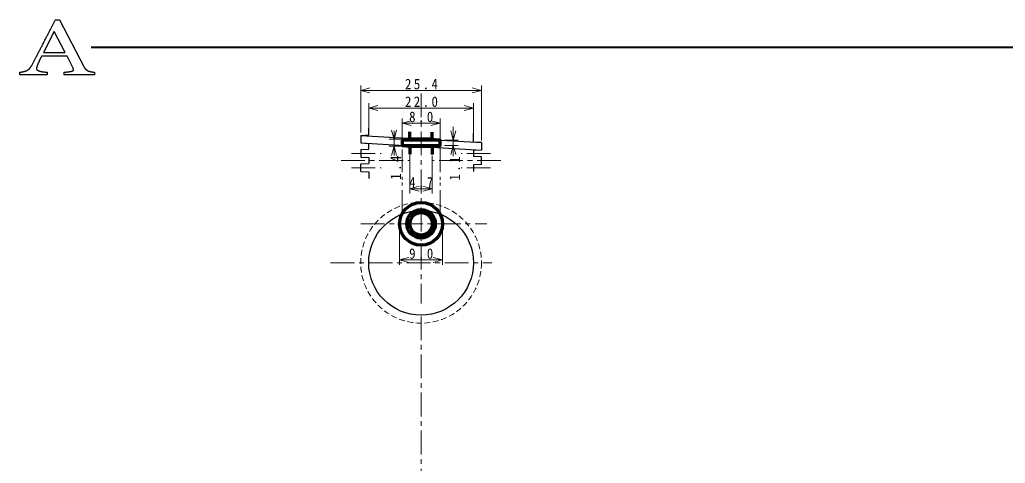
# Model space of a CAD drawing. Units: millimetres on the paper. Extents: x -1451 to 1005, y -1119 to 227.
# Drawn here: x -208.7 to -1.6, y 133.9 to 227.1 of the extents above; entities that cross this region are included whole.
import ezdxf

# ---------------------------------------------------------------- set-up
doc = ezdxf.new("R2010")
doc.units = ezdxf.units.MM
for name, pattern in [('CHAIN1', [8, 5, -1, 1, -1]), ('DASHED1', [1.8, 1.2, -0.6]), ('DOUBLE_CHAIN1', [8.8, 5, -1, 0.6, -0.6, 0.6, -1])]:
    doc.linetypes.add(name, pattern=pattern)
for name, color, linetype, lineweight in [('0-0_補助線', 3, 'Continuous', 25), ('0-1_外形1', 3, 'Continuous', 25), ('0-7_極太線外形', 3, 'Continuous', 25), ('0-9_中心線', 3, 'Continuous', 25), ('0-A_寸法文字', 1, 'Continuous', 9)]:
    doc.layers.add(name, color=color, linetype=linetype, lineweight=lineweight)
doc.styles.add('ＭＳ ゴシック', font='')
doc.styles.get('ＭＳ ゴシック').set_extended_font_data('MS Gothic')

msp = doc.modelspace()

# ---------------------------------------------------------------- linework, layer by layer
at = {"layer": '0-0_補助線', "color": 4, "linetype": 'DASHED1', "lineweight": 9}
msp.add_circle((-124.354, 176.003), 12.685, dxfattribs=at)
at = {"layer": '0-1_外形1'}
for p, q in [((-137.039, 202.777), (-137.039, 201.177)), ((-137.039, 202.777), (-111.669, 201.277)), ((-137.039, 201.177), (-135.354, 201.097)), ((-137.039, 201.177), (-111.669, 199.677)), ((-135.354, 199.857), (-135.354, 201.097)), ((-111.669, 201.277), (-111.669, 199.677)), ((-137.039, 199.777), (-135.354, 199.857)), ((-137.039, 199.777), (-137.039, 198.177)), ((-137.039, 196.777), (-135.354, 196.857)), ((-137.039, 195.177), (-137.039, 196.777)), ((-111.669, 198.277), (-113.354, 198.357)), ((-111.669, 196.677), (-111.669, 198.277)), ((-111.669, 196.677), (-113.354, 196.597)), ((-113.354, 196.597), (-113.354, 195.185))]:
    msp.add_line(p, q, dxfattribs=at)
for points in [[(-137.039, 202.777), (-135.354, 202.857), (-135.354, 204.269)], [(-111.669, 201.277), (-113.354, 201.357), (-113.354, 203.257)], [(-111.669, 199.677), (-113.354, 199.597), (-113.354, 198.357)], [(-137.039, 198.177), (-135.354, 198.097), (-135.354, 196.857)], [(-137.039, 195.177), (-135.354, 195.097), (-135.354, 193.685)]]:
    msp.add_lwpolyline(points, dxfattribs=at)
msp.add_circle((-124.354, 176.003), 11, dxfattribs=at)
at = {"layer": '0-7_極太線外形', "color": 6, "lineweight": 70}
for p, q in [((-126.684, 201.948), (-126.684, 203.538)), ((-122.025, 201.948), (-122.025, 203.48)), ((-122.025, 201.948), (-120.355, 201.791)), ((-126.684, 200.506), (-126.684, 198.849)), ((-122.025, 200.506), (-122.025, 198.722))]:
    msp.add_line(p, q, dxfattribs=at)
at = {"layer": '0-7_極太線外形'}
for points in [[(-202.007, 225.431), (-201.933, 225.575), (-201.859, 225.718), (-201.786, 225.86), (-201.713, 226), (-201.641, 226.14), (-201.569, 226.278), (-201.498, 226.415), (-201.428, 226.551), (-201.358, 226.686), (-201.289, 226.82), (-201.22, 226.953), (-201.152, 227.084), (-200.291, 227.084), (-195.208, 217.223), (-195.198, 217.203), (-195.188, 217.184), (-195.178, 217.165), (-195.168, 217.146), (-195.158, 217.127), (-195.147, 217.109), (-195.137, 217.091), (-195.126, 217.073), (-195.116, 217.055), (-195.105, 217.038), (-195.094, 217.021), (-195.083, 217.004), (-195.072, 216.987), (-195.061, 216.971), (-195.049, 216.955), (-195.038, 216.939), (-195.027, 216.923), (-195.015, 216.908), (-195.003, 216.892), (-194.991, 216.877), (-194.98, 216.863), (-194.968, 216.848), (-194.956, 216.834), (-194.943, 216.82), (-194.931, 216.806)], [(-205.184, 219.308), (-205.106, 219.456), (-205.027, 219.606), (-204.948, 219.756), (-204.869, 219.908), (-204.789, 220.061), (-204.709, 220.215), (-204.628, 220.369), (-204.547, 220.525), (-204.465, 220.682), (-204.383, 220.84), (-204.3, 220.999), (-204.217, 221.159), (-204.133, 221.32), (-204.049, 221.482), (-203.965, 221.645), (-203.88, 221.809), (-203.794, 221.974), (-203.708, 222.141), (-203.622, 222.308), (-203.536, 222.475), (-203.45, 222.641), (-203.365, 222.805), (-203.28, 222.969), (-203.196, 223.131), (-203.113, 223.292), (-203.03, 223.453), (-202.948, 223.612), (-202.866, 223.769), (-202.785, 223.926), (-202.705, 224.082), (-202.625, 224.236), (-202.546, 224.389), (-202.467, 224.542), (-202.389, 224.693), (-202.311, 224.842), (-202.234, 224.991), (-202.158, 225.139), (-202.082, 225.285), (-202.007, 225.431)], [(-206.53, 216.912), (-206.515, 216.929), (-206.501, 216.946), (-206.486, 216.964), (-206.471, 216.982), (-206.457, 217), (-206.442, 217.019), (-206.428, 217.038), (-206.413, 217.058), (-206.399, 217.078), (-206.384, 217.098), (-206.37, 217.119), (-206.356, 217.14), (-206.341, 217.161), (-206.327, 217.183), (-206.312, 217.205), (-206.298, 217.227), (-206.283, 217.25), (-206.269, 217.273), (-206.255, 217.297), (-206.24, 217.321), (-206.226, 217.345), (-206.212, 217.37), (-206.198, 217.395), (-206.183, 217.42), (-206.169, 217.446), (-206.155, 217.472), (-206.083, 217.607), (-206.011, 217.743), (-205.938, 217.88), (-205.865, 218.018), (-205.791, 218.157), (-205.717, 218.297), (-205.642, 218.438), (-205.567, 218.581), (-205.491, 218.724), (-205.415, 218.868), (-205.338, 219.014), (-205.261, 219.16), (-205.184, 219.308)], [(-204.881, 217.712), (-204.891, 217.689), (-204.899, 217.668), (-204.908, 217.647), (-204.916, 217.626), (-204.924, 217.605), (-204.932, 217.585), (-204.939, 217.564), (-204.947, 217.544), (-204.954, 217.525), (-204.962, 217.505), (-204.969, 217.486), (-204.976, 217.467), (-204.982, 217.448), (-204.989, 217.43), (-204.995, 217.411), (-205.002, 217.393), (-205.008, 217.375), (-205.014, 217.358), (-205.019, 217.341), (-205.025, 217.324), (-205.03, 217.307), (-205.036, 217.29), (-205.041, 217.274), (-205.046, 217.258), (-205.051, 217.242), (-205.055, 217.227), (-205.06, 217.212), (-205.064, 217.197), (-205.068, 217.182), (-205.073, 217.167), (-205.076, 217.153), (-205.08, 217.139), (-205.084, 217.125), (-205.087, 217.112), (-205.09, 217.099), (-205.093, 217.085), (-205.096, 217.072), (-205.098, 217.06), (-205.101, 217.047)], [(-204.449, 218.682), (-204.462, 218.654), (-204.475, 218.626), (-204.489, 218.598), (-204.501, 218.571), (-204.514, 218.544), (-204.526, 218.517), (-204.538, 218.49), (-204.55, 218.464), (-204.562, 218.438), (-204.574, 218.412), (-204.585, 218.386), (-204.597, 218.36), (-204.608, 218.335), (-204.62, 218.309), (-204.631, 218.283), (-204.642, 218.258), (-204.654, 218.233), (-204.665, 218.208), (-204.676, 218.183), (-204.687, 218.158), (-204.698, 218.134), (-204.708, 218.109), (-204.719, 218.085), (-204.73, 218.06), (-204.741, 218.036), (-204.751, 218.012), (-204.761, 217.988), (-204.772, 217.964), (-204.782, 217.941), (-204.792, 217.917), (-204.803, 217.894), (-204.813, 217.871), (-204.823, 217.848), (-204.833, 217.825), (-204.842, 217.802), (-204.852, 217.779), (-204.862, 217.756), (-204.872, 217.734), (-204.881, 217.712)], [(-197.423, 216.814), (-197.426, 216.82), (-197.428, 216.825), (-197.43, 216.831), (-197.433, 216.836), (-197.435, 216.841), (-197.437, 216.847), (-197.44, 216.852), (-197.442, 216.857), (-197.445, 216.862), (-197.447, 216.868), (-197.45, 216.873), (-197.453, 216.878), (-197.455, 216.883), (-198.724, 219.447), (-204.063, 219.447), (-204.081, 219.412), (-204.1, 219.377), (-204.118, 219.342), (-204.136, 219.308), (-204.153, 219.274), (-204.171, 219.24), (-204.188, 219.206), (-204.205, 219.173), (-204.222, 219.14), (-204.238, 219.108), (-204.255, 219.075), (-204.271, 219.043), (-204.287, 219.011), (-204.303, 218.98), (-204.318, 218.949), (-204.333, 218.918), (-204.349, 218.887), (-204.364, 218.857), (-204.378, 218.827), (-204.393, 218.797), (-204.407, 218.768), (-204.421, 218.739), (-204.435, 218.71), (-204.449, 218.682)], [(-203.546, 216.106), (-203.497, 216.101), (-203.447, 216.096), (-203.398, 216.092), (-203.347, 216.087), (-203.297, 216.083), (-203.246, 216.08), (-203.195, 216.076), (-203.143, 216.073), (-203.091, 216.07), (-203.039, 216.068), (-202.986, 216.066), (-202.933, 216.064), (-202.933, 215.49), (-208.671, 215.49), (-208.671, 216.064), (-208.653, 216.065), (-208.635, 216.066), (-208.617, 216.067), (-208.598, 216.068), (-208.579, 216.07), (-208.56, 216.071), (-208.541, 216.073), (-208.521, 216.075), (-208.502, 216.077), (-208.482, 216.079), (-208.461, 216.081), (-208.441, 216.083), (-208.42, 216.086), (-208.399, 216.088), (-208.377, 216.091), (-208.356, 216.094), (-208.334, 216.097), (-208.312, 216.1), (-208.289, 216.103), (-208.266, 216.106), (-208.244, 216.11), (-208.22, 216.113), (-208.197, 216.117), (-208.173, 216.121)], [(-208.173, 216.121), (-208.149, 216.125), (-208.125, 216.129), (-208.1, 216.133), (-208.076, 216.137), (-208.051, 216.141), (-208.025, 216.146), (-208, 216.15), (-207.974, 216.155), (-207.948, 216.16), (-207.922, 216.165), (-207.896, 216.17), (-207.871, 216.175), (-207.846, 216.18), (-207.821, 216.185), (-207.797, 216.191), (-207.773, 216.196), (-207.749, 216.202), (-207.726, 216.208), (-207.703, 216.214), (-207.68, 216.22), (-207.657, 216.226), (-207.635, 216.232), (-207.613, 216.238), (-207.592, 216.244), (-207.57, 216.251), (-207.549, 216.257), (-207.529, 216.264), (-207.508, 216.271), (-207.488, 216.278), (-207.468, 216.285), (-207.449, 216.292), (-207.429, 216.299), (-207.41, 216.306), (-207.391, 216.314), (-207.373, 216.321), (-207.355, 216.329), (-207.337, 216.336), (-207.319, 216.344), (-207.302, 216.352)], [(-207.302, 216.352), (-207.285, 216.36), (-207.258, 216.373), (-207.232, 216.387), (-207.206, 216.401), (-207.181, 216.414), (-207.156, 216.428), (-207.131, 216.442), (-207.107, 216.456), (-207.083, 216.47), (-207.059, 216.484), (-207.036, 216.498), (-207.013, 216.512), (-206.99, 216.526), (-206.968, 216.54), (-206.946, 216.554), (-206.925, 216.568), (-206.904, 216.582), (-206.883, 216.597), (-206.863, 216.611), (-206.843, 216.625), (-206.823, 216.64), (-206.804, 216.654), (-206.785, 216.669), (-206.767, 216.683), (-206.749, 216.698), (-206.731, 216.713), (-206.713, 216.727), (-206.696, 216.742), (-206.68, 216.757), (-206.664, 216.772), (-206.648, 216.787), (-206.632, 216.802), (-206.617, 216.817), (-206.602, 216.832), (-206.588, 216.847), (-206.573, 216.863), (-206.559, 216.879), (-206.544, 216.895), (-206.53, 216.912)], [(-205.101, 217.047), (-205.103, 217.034), (-205.106, 217.022), (-205.108, 217.01), (-205.11, 216.998), (-205.113, 216.986), (-205.115, 216.974), (-205.116, 216.963), (-205.118, 216.951), (-205.12, 216.94), (-205.122, 216.929), (-205.123, 216.918), (-205.125, 216.907), (-205.126, 216.897), (-205.127, 216.886), (-205.128, 216.876), (-205.129, 216.866), (-205.13, 216.856), (-205.131, 216.846), (-205.132, 216.836), (-205.132, 216.827), (-205.133, 216.817), (-205.133, 216.808), (-205.134, 216.799), (-205.134, 216.79), (-205.134, 216.781), (-205.134, 216.773), (-205.134, 216.752), (-205.132, 216.732), (-205.128, 216.713), (-205.124, 216.693), (-205.118, 216.674), (-205.111, 216.656), (-205.102, 216.637), (-205.092, 216.619), (-205.081, 216.601), (-205.069, 216.583), (-205.055, 216.566), (-205.04, 216.549), (-205.023, 216.533)], [(-205.023, 216.533), (-205.006, 216.516), (-204.987, 216.5), (-204.966, 216.484), (-204.944, 216.469), (-204.921, 216.454), (-204.897, 216.439), (-204.871, 216.424), (-204.844, 216.41), (-204.816, 216.396), (-204.786, 216.382), (-204.755, 216.368), (-204.723, 216.355), (-204.689, 216.342), (-204.654, 216.33), (-204.617, 216.318), (-204.579, 216.306), (-204.54, 216.294), (-204.5, 216.283), (-204.458, 216.272), (-204.416, 216.261), (-204.373, 216.25), (-204.33, 216.239), (-204.287, 216.229), (-204.243, 216.219), (-204.199, 216.21), (-204.155, 216.2), (-204.11, 216.191), (-204.065, 216.183), (-204.019, 216.174), (-203.974, 216.166), (-203.927, 216.158), (-203.881, 216.151), (-203.834, 216.143), (-203.787, 216.136), (-203.74, 216.13), (-203.692, 216.123), (-203.644, 216.117), (-203.595, 216.112), (-203.546, 216.106)], [(-192.965, 215.49), (-199.312, 215.49), (-199.312, 216.064), (-199.26, 216.066), (-199.209, 216.069), (-199.158, 216.072), (-199.107, 216.074), (-199.057, 216.078), (-199.008, 216.081), (-198.959, 216.084), (-198.911, 216.088), (-198.864, 216.092), (-198.817, 216.096), (-198.77, 216.1), (-198.724, 216.104), (-198.679, 216.108), (-198.634, 216.113), (-198.59, 216.118), (-198.546, 216.123), (-198.503, 216.128), (-198.46, 216.133), (-198.418, 216.139), (-198.377, 216.144), (-198.336, 216.15), (-198.295, 216.156), (-198.256, 216.162), (-198.216, 216.168), (-198.178, 216.175), (-198.139, 216.181), (-198.102, 216.188), (-198.065, 216.195), (-198.028, 216.202), (-197.992, 216.209), (-197.957, 216.217), (-197.922, 216.224), (-197.888, 216.232), (-197.855, 216.239), (-197.823, 216.247), (-197.792, 216.255), (-197.762, 216.263)], [(-197.762, 216.263), (-197.733, 216.271), (-197.706, 216.279), (-197.679, 216.287), (-197.654, 216.296), (-197.629, 216.304), (-197.606, 216.313), (-197.584, 216.322), (-197.563, 216.331), (-197.543, 216.34), (-197.524, 216.349), (-197.506, 216.358), (-197.489, 216.368), (-197.473, 216.377), (-197.459, 216.387), (-197.445, 216.396), (-197.433, 216.406), (-197.421, 216.416), (-197.411, 216.426), (-197.402, 216.436), (-197.394, 216.446), (-197.387, 216.457), (-197.381, 216.467), (-197.376, 216.478), (-197.372, 216.488), (-197.369, 216.499), (-197.368, 216.51), (-197.367, 216.52), (-197.367, 216.525), (-197.367, 216.53), (-197.367, 216.535), (-197.368, 216.54), (-197.368, 216.545), (-197.368, 216.55), (-197.368, 216.555), (-197.369, 216.56), (-197.369, 216.565), (-197.37, 216.57), (-197.37, 216.575), (-197.371, 216.58)], [(-197.371, 216.58), (-197.371, 216.586), (-197.372, 216.591), (-197.372, 216.596), (-197.373, 216.602), (-197.374, 216.608), (-197.374, 216.613), (-197.375, 216.619), (-197.376, 216.625), (-197.377, 216.631), (-197.378, 216.636), (-197.379, 216.642), (-197.38, 216.649), (-197.381, 216.655), (-197.382, 216.661), (-197.383, 216.667), (-197.384, 216.674), (-197.385, 216.68), (-197.386, 216.687), (-197.387, 216.693), (-197.388, 216.7), (-197.39, 216.707), (-197.391, 216.713), (-197.393, 216.719), (-197.395, 216.726), (-197.396, 216.732), (-197.398, 216.738), (-197.4, 216.744), (-197.402, 216.75), (-197.403, 216.756), (-197.405, 216.762), (-197.407, 216.768), (-197.409, 216.774), (-197.411, 216.78), (-197.413, 216.786), (-197.415, 216.792), (-197.417, 216.797), (-197.419, 216.803), (-197.421, 216.809), (-197.423, 216.814)], [(-194.931, 216.806), (-194.919, 216.793), (-194.906, 216.779), (-194.894, 216.766), (-194.881, 216.753), (-194.868, 216.74), (-194.856, 216.728), (-194.843, 216.716), (-194.83, 216.704), (-194.817, 216.692), (-194.803, 216.68), (-194.79, 216.668), (-194.776, 216.655), (-194.761, 216.643), (-194.747, 216.631), (-194.732, 216.619), (-194.716, 216.608), (-194.701, 216.596), (-194.685, 216.584), (-194.668, 216.572), (-194.652, 216.56), (-194.635, 216.548), (-194.618, 216.536), (-194.6, 216.524), (-194.582, 216.512), (-194.564, 216.5), (-194.545, 216.488), (-194.527, 216.477), (-194.507, 216.465), (-194.488, 216.453), (-194.468, 216.441), (-194.448, 216.429), (-194.428, 216.417), (-194.407, 216.406), (-194.386, 216.394), (-194.364, 216.382), (-194.343, 216.37), (-194.321, 216.358), (-194.298, 216.346), (-194.276, 216.335)], [(-194.276, 216.335), (-194.26, 216.328), (-194.244, 216.321), (-194.227, 216.314), (-194.21, 216.308), (-194.193, 216.301), (-194.176, 216.295), (-194.159, 216.288), (-194.141, 216.282), (-194.123, 216.276), (-194.104, 216.269), (-194.086, 216.263), (-194.067, 216.257), (-194.048, 216.251), (-194.028, 216.245), (-194.008, 216.239), (-193.988, 216.233), (-193.968, 216.227), (-193.947, 216.221), (-193.927, 216.216), (-193.905, 216.21), (-193.884, 216.204), (-193.862, 216.199), (-193.84, 216.193), (-193.818, 216.188), (-193.795, 216.182), (-193.772, 216.177), (-193.749, 216.171), (-193.726, 216.166), (-193.702, 216.161), (-193.678, 216.156), (-193.653, 216.151), (-193.629, 216.146), (-193.604, 216.141), (-193.58, 216.136), (-193.555, 216.132), (-193.531, 216.128), (-193.508, 216.124), (-193.484, 216.12), (-193.461, 216.116)], [(-193.461, 216.116), (-193.438, 216.112), (-193.415, 216.108), (-193.393, 216.105), (-193.371, 216.102), (-193.349, 216.098), (-193.327, 216.095), (-193.306, 216.092), (-193.285, 216.09), (-193.264, 216.087), (-193.243, 216.084), (-193.223, 216.082), (-193.203, 216.08), (-193.183, 216.078), (-193.163, 216.076), (-193.144, 216.074), (-193.125, 216.072), (-193.106, 216.071), (-193.087, 216.069), (-193.069, 216.068), (-193.051, 216.067), (-193.033, 216.066), (-193.016, 216.065), (-192.999, 216.065), (-192.982, 216.064), (-192.965, 216.064), (-192.965, 215.49)]]:
    msp.add_lwpolyline(points, dxfattribs=at)
msp.add_lwpolyline([(-199.11, 220.162), (-201.417, 224.595), (-203.685, 220.162)], close=True, dxfattribs=at)
at = {"layer": '0-7_極太線外形', "color": 6, "lineweight": 70}
for points in [[(-122.025, 201.948), (-126.684, 201.948), (-128.354, 201.791)], [(-128.354, 200.663), (-126.684, 200.506), (-122.025, 200.506), (-120.355, 200.663)]]:
    msp.add_lwpolyline(points, dxfattribs=at)
msp.add_lwpolyline([(-128.354, 201.791), (-128.354, 200.663), (-120.355, 200.663), (-120.355, 201.791)], close=True, dxfattribs=at)
for radius in [4.5, 3, 2.35]:
    msp.add_circle((-124.354, 184.188), radius, dxfattribs=at)
at = {"layer": '0-9_中心線', "color": 5, "lineweight": 40}
msp.add_line((162.61, 221.239), (-193.633, 221.239), dxfattribs=at)
at = {"layer": '0-9_中心線', "color": 4, "linetype": 'CHAIN1', "lineweight": 9}
for p, q in [((-124.354, 211.591), (-124.354, 167.468)), ((-138.977, 198.977), (-132.764, 198.977)), ((-109.732, 198.977), (-115.945, 198.977)), ((-141.142, 197.477), (-126.834, 197.477)), ((-107.567, 197.477), (-121.875, 197.477)), ((-138.977, 195.977), (-132.764, 195.977)), ((-109.732, 195.977), (-115.945, 195.977)), ((-137.004, 184.188), (-110.565, 184.188)), ((-143.365, 176.003), (-109.515, 176.003)), ((-124.354, 164.73), (-124.354, -118.452))]:
    msp.add_line(p, q, dxfattribs=at)
at = {"layer": '0-9_中心線', "color": 4, "linetype": 'DOUBLE_CHAIN1', "lineweight": 9}
for p, q in [((-128.354, 186.25), (-128.354, 199.792)), ((-120.355, 186.25), (-120.355, 200.371))]:
    msp.add_line(p, q, dxfattribs=at)
at = {"layer": '0-A_寸法文字'}
for p, q in [((-137.039, 213.234), (-137.039, 203.355)), ((-137.039, 212.234), (-135.108, 212.752)), ((-137.039, 212.234), (-111.669, 212.234)), ((-137.039, 212.234), (-135.108, 211.717)), ((-111.669, 212.234), (-113.601, 212.752)), ((-111.669, 212.234), (-113.601, 211.717)), ((-111.669, 213.234), (-111.669, 201.688)), ((-135.354, 209.523), (-135.354, 204.262)), ((-113.354, 209.523), (-113.354, 202.195)), ((-135.354, 208.523), (-133.423, 209.041)), ((-135.354, 208.523), (-113.354, 208.523)), ((-135.354, 208.523), (-133.423, 208.006)), ((-113.354, 208.523), (-115.286, 209.041)), ((-113.354, 208.523), (-115.286, 208.006)), ((-128.354, 206.34), (-128.354, 202.123)), ((-128.354, 205.34), (-126.422, 205.858)), ((-128.354, 205.34), (-120.355, 205.34)), ((-128.354, 205.34), (-126.422, 204.822)), ((-120.355, 205.34), (-122.287, 205.858)), ((-120.355, 205.34), (-122.287, 204.822)), ((-120.355, 206.34), (-120.355, 201.967)), ((-130.022, 201.948), (-130.539, 203.88)), ((-130.022, 201.948), (-129.504, 203.88)), ((-130.022, 203.701), (-130.022, 198.556)), ((-117.584, 201.791), (-118.102, 203.722)), ((-117.584, 204.56), (-117.584, 198.441)), ((-117.584, 201.791), (-117.067, 203.722)), ((-131.022, 201.948), (-127.389, 201.948)), ((-116.584, 201.791), (-119.455, 201.791)), ((-131.022, 200.506), (-127.129, 200.506)), ((-130.022, 200.506), (-130.539, 198.574)), ((-130.022, 200.506), (-129.504, 198.574)), ((-126.684, 190.567), (-126.684, 199.342)), ((-116.584, 200.663), (-119.455, 200.663)), ((-117.584, 200.663), (-118.102, 198.732)), ((-117.584, 200.663), (-117.067, 198.732)), ((-122.025, 190.567), (-122.025, 198.465)), ((-126.684, 191.567), (-124.752, 192.085)), ((-126.684, 191.567), (-122.025, 191.567)), ((-126.684, 191.567), (-124.752, 191.049)), ((-122.025, 191.567), (-123.957, 192.085)), ((-122.025, 191.567), (-123.957, 191.049)), ((-128.854, 175.601), (-128.854, 183.977)), ((-119.854, 175.601), (-119.854, 184.055)), ((-128.854, 176.601), (-126.923, 177.119)), ((-128.854, 176.601), (-119.854, 176.601)), ((-128.854, 176.601), (-126.923, 176.083)), ((-119.854, 176.601), (-121.786, 177.119)), ((-119.854, 176.601), (-121.786, 176.083))]:
    msp.add_line(p, q, dxfattribs=at)

# ---------------------------------------------------------------- texts
at = {"layer": '0-A_寸法文字', "char_height": 2.199, "attachment_point": 7, "style": 'ＭＳ ゴシック'}
for s, insert in [('\\T1.38;\\W0.9;25.4', (-127.729, 212.434)), ('\\T1.38;\\W0.9;22.0', (-127.729, 208.723)), ('\\T1.38;\\W0.9;8.0', (-126.854, 205.54)), ('\\T1.38;\\W0.9;4.7', (-126.854, 191.767)), ('\\T1.38;\\W0.9;9.0', (-126.854, 176.801))]:
    msp.add_mtext(s, dxfattribs=dict(at, insert=insert))
at = {"layer": '0-A_寸法文字', "char_height": 2.199, "attachment_point": 7, "rotation": 90, "style": 'ＭＳ ゴシック'}
for s, insert in [('\\T1.38;\\W0.9;1.4', (-128.532, 193.464)), ('\\T1.38;\\W0.9;1.1', (-116.123, 193.268))]:
    msp.add_mtext(s, dxfattribs=dict(at, insert=insert))

doc.saveas('drawing.dxf')
